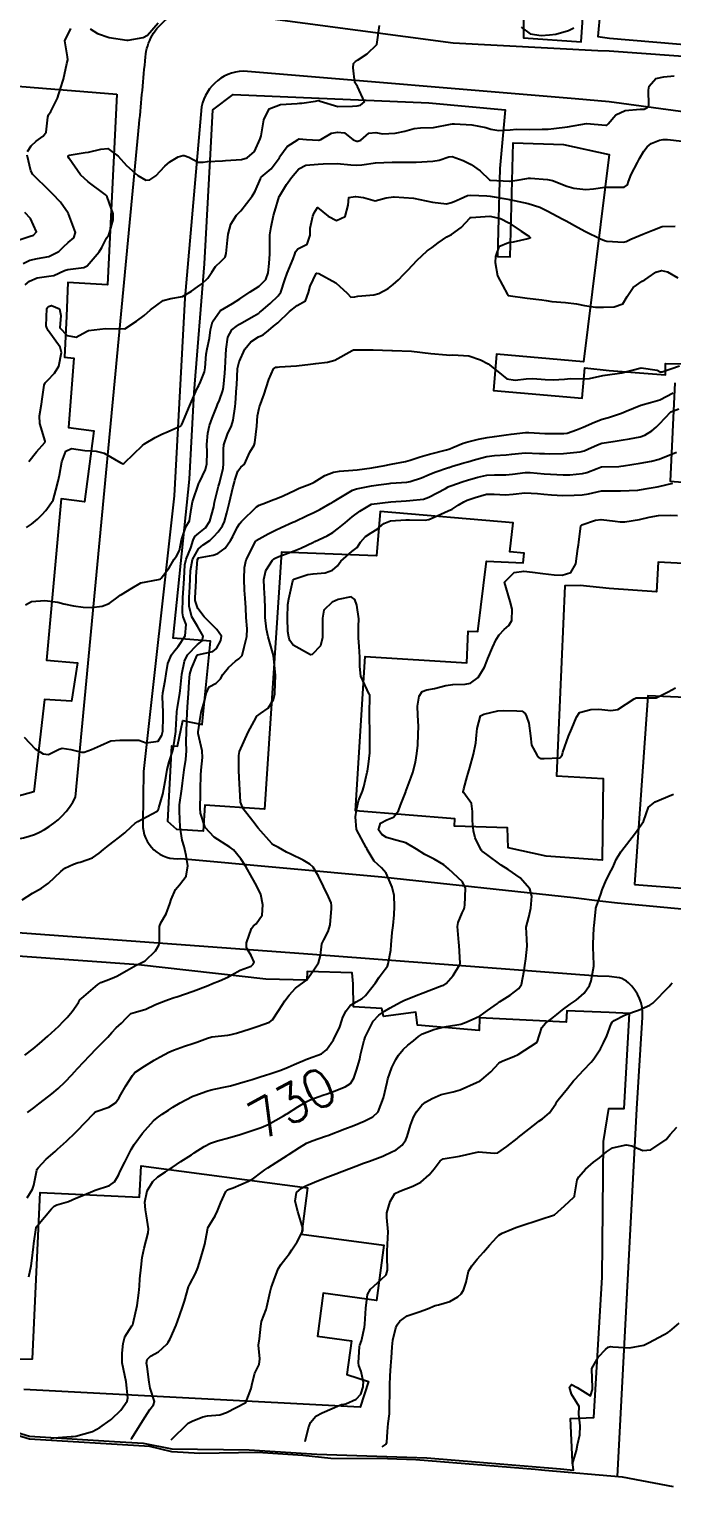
# Model space of a CAD drawing. Header units: metres. Extents: x 307586 to 320046, y 7427249 to 7434250.
# Drawn here: x 309484.3 to 309551.4, y 7432323.4 to 7432475.7 of the extents above; entities that cross this region are included whole.
import ezdxf
from ezdxf.enums import TextEntityAlignment as Align

# ---------------------------------------------------------------- set-up
doc = ezdxf.new("R2010")
doc.units = ezdxf.units.M
doc.header["$MEASUREMENT"] = 0
for name, color, linetype in [('Area', 45, 'Continuous'), ('Cotas', 45, 'Continuous'), ('Curvas de Nivel 1m', 11, 'Continuous'), ('Curvas de Nivel 5m', 15, 'Continuous'), ('Edificações', 30, 'Continuous'), ('Vias Primárias', 230, 'Continuous')]:
    doc.layers.add(name, color=color, linetype=linetype)
doc.styles.add('Style-STANDARD', font='STANDARD.shx')

msp = doc.modelspace()

# ---------------------------------------------------------------- linework, layer by layer
at = {"layer": 'Area'}
msp.add_polyline3d([(309551.61, 7432323.42, 735.65), (309546.29, 7432324.45, 735.35), (309538.16, 7432325.13, 736.63), (309537.14, 7432325.25, 734.87), (309524.69, 7432326.23, 736.73), (309521.73, 7432326.35, 736.81), (309515.82, 7432326.38, 735.52), (309512.87, 7432326.7, 736.73), (309508.18, 7432327, 736.53), (309502.13, 7432326.91, 739.84), (309499.18, 7432327.08, 739.81), (309496.88, 7432327.64, 739.94), (309484.32, 7432328.41, 733.7), (309477.9, 7432330.35, 728.81)], dxfattribs=at)
at = {"layer": 'Curvas de Nivel 1m', "flags": 128}
for points, elevation in [([(309490.65, 7432475.73), (309491.44, 7432475.24), (309492.64, 7432474.83), (309494.48, 7432474.55), (309494.63, 7432474.55), (309496.21, 7432474.82), (309496.64, 7432475.05), (309497.76, 7432476.36)], 719), ([(309484.11, 7432462.9), (309484.5, 7432463.5), (309485.03, 7432463.99), (309485.75, 7432464.51), (309486.08, 7432464.94), (309486.23, 7432466.5), (309486.3, 7432466.73), (309486.54, 7432467.1), (309487.24, 7432468.49), (309487.57, 7432469.48), (309487.87, 7432470.48), (309488.24, 7432472.11), (309488.34, 7432472.47), (309488.29, 7432472.79), (309488.01, 7432474.48), (309488.65, 7432475.76)], 719), ([(309484.26, 7432430.52), (309485.07, 7432431.55), (309485.94, 7432432.5), (309485.97, 7432432.66), (309485.4, 7432434.51), (309485.36, 7432435.31), (309485.56, 7432436.51), (309485.64, 7432437.04), (309485.85, 7432438.5), (309485.97, 7432438.73), (309486.2, 7432438.99), (309486.93, 7432439.77), (309487.4, 7432440.48), (309487.68, 7432441.92), (309487.51, 7432442.48), (309486.27, 7432444.22), (309486.13, 7432444.5), (309486.08, 7432444.69), (309486.14, 7432446.5), (309486.19, 7432446.61), (309486.3, 7432446.73), (309486.62, 7432446.81), (309487.47, 7432446.48), (309487.58, 7432445.78), (309487.48, 7432444.48), (309488.26, 7432443.69), (309489.2, 7432443.52), (309490.27, 7432444.11), (309490.5, 7432444.21), (309492.27, 7432444.42), (309494.27, 7432444.4), (309495.49, 7432445.18), (309496.29, 7432445.79), (309496.96, 7432446.37), (309498.3, 7432447.35), (309499.08, 7432447.56), (309500.31, 7432447.77), (309501.25, 7432448.32), (309501.86, 7432448.77), (309502.32, 7432449.09), (309502.95, 7432449.68), (309503.36, 7432450.29), (309503.74, 7432450.9), (309504.35, 7432451.47), (309504.76, 7432451.88), (309504.87, 7432452.27), (309505.01, 7432453.65), (309505.08, 7432454.27), (309505.36, 7432455.31), (309505.96, 7432456.26), (309506.19, 7432456.49), (309506.42, 7432456.72), (309507.6, 7432458.24), (309507.91, 7432458.77), (309508.46, 7432460.07), (309508.51, 7432460.19), (309508.54, 7432460.23), (309509.58, 7432461.11), (309510.4, 7432462.21), (309510.43, 7432462.26), (309510.49, 7432462.4), (309511.25, 7432463.45), (309512.4, 7432464.18), (309512.51, 7432464.22), (309513.26, 7432464.17), (309514.51, 7432464.09), (309514.57, 7432464.1), (309514.77, 7432464.16), (309515.86, 7432464.81), (309516.52, 7432464.94), (309517.24, 7432464.85), (309518.14, 7432464.12), (309518.51, 7432463.99), (309518.63, 7432463.99), (309518.94, 7432464.11), (309519.77, 7432464.84), (309520.52, 7432464.91), (309521.21, 7432464.77), (309522.52, 7432464.82), (309523.53, 7432465.04), (309524.53, 7432465.32), (309525.18, 7432465.38), (309526.53, 7432465.41), (309528.3, 7432465.76), (309528.53, 7432465.8), (309528.72, 7432465.8), (309530.53, 7432465.69), (309532, 7432465.42), (309532.53, 7432465.26), (309533.35, 7432465.1), (309534.53, 7432465.19), (309535.2, 7432465.24), (309536.53, 7432465.21), (309537.88, 7432465.23), (309538.53, 7432465.26), (309539.09, 7432465.31), (309540.53, 7432465.49), (309542.53, 7432465.82), (309544.53, 7432465.65), (309544.66, 7432465.67), (309544.8, 7432465.8), (309545.6, 7432466.73), (309546.55, 7432467.19), (309548.13, 7432467.34), (309548.55, 7432467.33), (309548.84, 7432467.46), (309549.03, 7432467.75), (309549.01, 7432469.31), (309549.07, 7432469.75), (309549.78, 7432470.55), (309550.59, 7432470.7), (309551.68, 7432470.8)], 721), ([(309484.02, 7432423.65), (309484.54, 7432424), (309485.16, 7432424.51), (309485.6, 7432424.95), (309486.04, 7432425.41), (309486.81, 7432426.49), (309487.09, 7432427.52), (309487.33, 7432428.48), (309487.47, 7432429.09), (309487.69, 7432430.48), (309488.11, 7432431.6), (309488.7, 7432431.89), (309490.12, 7432431.67), (309491.28, 7432431.6), (309492.11, 7432431.39), (309493.85, 7432430.4), (309494.1, 7432430.29), (309494.17, 7432430.33), (309494.25, 7432430.4), (309495.19, 7432431.31), (309496.12, 7432432.21), (309496.34, 7432432.38), (309497.45, 7432433.04), (309498.14, 7432433.39), (309498.81, 7432433.68), (309500.15, 7432434.25), (309500.18, 7432434.3), (309500.19, 7432434.33), (309500.23, 7432434.41), (309501.04, 7432436.32), (309501.71, 7432437.83), (309501.92, 7432438.3), (309502.02, 7432438.48), (309502.2, 7432438.85), (309502.6, 7432439.91), (309502.68, 7432440.3), (309502.78, 7432441.75), (309502.87, 7432442.29), (309503.13, 7432443.42), (309503.24, 7432444.29), (309503.46, 7432445.11), (309504.26, 7432446.28), (309504.27, 7432446.3), (309504.29, 7432446.31), (309505.53, 7432447.04), (309506.31, 7432447.51), (309507.39, 7432448.24), (309507.94, 7432448.61), (309508.32, 7432448.85), (309509.01, 7432449.54), (309509.26, 7432450.22), (309509.36, 7432451.21), (309509.43, 7432452.22), (309509.42, 7432453.18), (309509.44, 7432454.22), (309509.57, 7432455.05), (309509.82, 7432456.22), (309509.95, 7432456.69), (309510.41, 7432458.21), (309510.41, 7432458.23), (309510.43, 7432458.26), (309511.18, 7432459.47), (309511.68, 7432460.19), (309512.47, 7432461.1), (309513.18, 7432461.47), (309514.48, 7432461.58), (309515.02, 7432461.61), (309516.48, 7432461.65), (309517.88, 7432461.52), (309518.48, 7432461.48), (309519.05, 7432461.53), (309520.48, 7432461.74), (309522.23, 7432461.81), (309522.48, 7432461.81), (309522.73, 7432461.81), (309524.48, 7432461.78), (309524.73, 7432461.79), (309526.48, 7432461.89), (309527.12, 7432462.01), (309528.12, 7432462.36), (309528.49, 7432462.4), (309529.65, 7432461.98), (309530.48, 7432461.55), (309531.41, 7432460.89), (309532.39, 7432459.94), (309532.46, 7432459.91), (309532.5, 7432459.9), (309534.46, 7432459.82), (309534.56, 7432459.82), (309535.28, 7432459.91), (309536.28, 7432460.08), (309536.47, 7432460.11), (309536.68, 7432460.12), (309538.46, 7432460), (309538.95, 7432459.87), (309540.45, 7432459.29), (309541.21, 7432459.08), (309542.45, 7432458.94), (309543.25, 7432459.01), (309544.45, 7432459.19), (309545.06, 7432459.18), (309546.45, 7432459.2), (309546.79, 7432459.44), (309546.92, 7432459.77), (309547.2, 7432460.5), (309547.86, 7432461.76), (309548.07, 7432462.18), (309548.5, 7432462.94), (309548.86, 7432463.39), (309549.29, 7432463.74), (309550.15, 7432464.1), (309550.52, 7432464.16), (309550.97, 7432464.17), (309552.52, 7432464)], 722), ([(309483.67, 7432451.2), (309484.35, 7432451.57), (309485.15, 7432451.72), (309486.36, 7432451.94), (309487.4, 7432452.48), (309487.89, 7432452.96), (309488.38, 7432453.42), (309488.96, 7432453.89), (309489.13, 7432454.46), (309488.41, 7432456.4), (309488.39, 7432456.45), (309488.38, 7432456.47), (309487.56, 7432457.62), (309486.72, 7432458.5), (309486.44, 7432458.76), (309484.67, 7432460.52), (309484.47, 7432460.88), (309484.09, 7432462.52)], 719), ([(309483.92, 7432415.57), (309484.54, 7432415.9), (309485.93, 7432416.02), (309487.27, 7432415.83), (309487.92, 7432415.66), (309488.91, 7432415.47), (309489.92, 7432415.33), (309490.77, 7432415.29), (309491.92, 7432415.42), (309492.65, 7432415.69), (309493.6, 7432416.4), (309493.79, 7432416.55), (309493.94, 7432416.63), (309495.02, 7432417.31), (309495.95, 7432417.84), (309497.81, 7432418.21), (309497.95, 7432418.24), (309498.01, 7432418.29), (309498.07, 7432418.35), (309498.9, 7432419.41), (309499.45, 7432420.34), (309499.68, 7432420.64), (309499.99, 7432421.25), (309500.21, 7432422.33), (309500.65, 7432423.69), (309501.03, 7432424.32), (309501.23, 7432425.5), (309501.34, 7432426.31), (309502.02, 7432428.25), (309502.04, 7432428.3), (309502.05, 7432428.32), (309502.07, 7432428.36), (309502.7, 7432429.69), (309502.85, 7432430.29), (309502.89, 7432431.52), (309502.86, 7432432.29), (309502.94, 7432433.49), (309503.12, 7432434.29), (309503.4, 7432435.05), (309503.9, 7432436.28), (309503.98, 7432436.47), (309504.18, 7432436.94), (309504.52, 7432437.95), (309504.58, 7432438.28), (309504.73, 7432439.76), (309504.77, 7432440.27), (309504.83, 7432441.68), (309504.87, 7432442.27), (309505.04, 7432443.5), (309505.47, 7432444.27), (309505.91, 7432444.63), (309506.28, 7432444.86), (309507.79, 7432445.74), (309508.29, 7432446.04), (309508.4, 7432446.12), (309508.54, 7432446.23), (309509.47, 7432447.05), (309510.31, 7432447.84), (309510.57, 7432448.21), (309511.01, 7432449.52), (309511.24, 7432450.2), (309511.88, 7432451.71), (309512.04, 7432452.18), (309512.11, 7432452.44), (309512.37, 7432452.74), (309513.32, 7432453.23), (309513.65, 7432454.17), (309513.65, 7432454.91), (309513.94, 7432456.16), (309514.07, 7432456.51), (309514.42, 7432457.07), (309515.52, 7432456.15), (309516.41, 7432455.72), (309517.3, 7432456.13), (309517.62, 7432457.32), (309517.69, 7432458.12), (309518.35, 7432458.2), (309518.43, 7432458.2), (309519.22, 7432458.1), (309520.43, 7432457.76), (309521.59, 7432458.07), (309522.34, 7432458.16), (309522.43, 7432458.16), (309524.43, 7432458.04), (309526.43, 7432457.61), (309527.88, 7432457.45), (309528.43, 7432457.58), (309528.71, 7432457.7), (309529.32, 7432457.98), (309530.1, 7432458.31), (309530.44, 7432458.34), (309532.09, 7432458.29), (309532.44, 7432458.25), (309534.31, 7432457.92), (309534.43, 7432457.89), (309534.46, 7432457.89), (309536.43, 7432457.47), (309537.63, 7432457.08), (309538.42, 7432456.71), (309540.06, 7432455.85), (309540.41, 7432455.66), (309541.58, 7432455), (309542.4, 7432454.57), (309543.98, 7432453.8), (309544.39, 7432453.6), (309544.63, 7432453.55), (309546.39, 7432453.43), (309546.67, 7432453.5), (309547.16, 7432453.77), (309548.4, 7432454.27), (309549.44, 7432454.7), (309550.41, 7432455.08), (309551.8, 7432455.11)], 723), ([(309483.24, 7432453.67), (309484.39, 7432454.08), (309484.74, 7432454.17), (309485.04, 7432454.51), (309484.41, 7432455.9), (309483.85, 7432456.53)], 718), ([(309483.76, 7432401.74), (309484.91, 7432400.51), (309485.74, 7432400), (309486.31, 7432399.92), (309487.42, 7432400.47), (309487.74, 7432400.57), (309488.64, 7432400.46), (309489.74, 7432400.16), (309490.02, 7432400.17), (309490.81, 7432400.43), (309491.75, 7432400.85), (309492.82, 7432401.34), (309493.75, 7432401.43), (309494.73, 7432401.41), (309495.75, 7432401.43), (309496.52, 7432401.14), (309497.75, 7432401.31), (309498.16, 7432401.94), (309498.24, 7432402.35), (309498.29, 7432403.84), (309498.28, 7432404.35), (309498.21, 7432405.94), (309498.25, 7432406.35), (309498.51, 7432407.66), (309498.59, 7432408.34), (309498.76, 7432409.43), (309499.16, 7432410.34), (309499.46, 7432410.74), (309499.87, 7432411.2), (309500.6, 7432412.32), (309500.7, 7432413.52), (309500.39, 7432414.32), (309500.31, 7432414.71), (309500.35, 7432416.32), (309500.38, 7432416.77), (309500.47, 7432418.32), (309500.55, 7432419.75), (309500.68, 7432420.32), (309501.19, 7432421.5), (309501.44, 7432422.31), (309501.6, 7432422.71), (309502.01, 7432423.04), (309502.72, 7432423.6), (309503.17, 7432424.29), (309503.57, 7432425.81), (309503.66, 7432426.28), (309504.07, 7432427.95), (309504.16, 7432428.28), (309504.55, 7432429.83), (309504.6, 7432430.28), (309504.58, 7432431.81), (309504.63, 7432432.27), (309505.02, 7432433.39), (309505.42, 7432434.27), (309505.6, 7432434.83), (309505.8, 7432436.26), (309505.83, 7432436.61), (309505.95, 7432438.26), (309505.97, 7432438.49), (309506.07, 7432440.26), (309506.08, 7432440.4), (309506.23, 7432440.94), (309506.82, 7432442.25), (309507.45, 7432443.04), (309508.26, 7432443.55), (309508.73, 7432443.76), (309509.3, 7432444.22), (309509.83, 7432444.66), (309510.28, 7432445.02), (309511.48, 7432446.19), (309512.3, 7432446.84), (309513.15, 7432447.32), (309513.47, 7432448.17), (309513.63, 7432448.86), (309514.26, 7432450.16), (309514.31, 7432450.2), (309514.34, 7432450.2), (309514.54, 7432450.16), (309516.33, 7432449.19), (309517.51, 7432448.12), (309517.9, 7432447.7), (309518.31, 7432447.74), (309518.62, 7432447.8), (309520.31, 7432447.95), (309520.82, 7432448.08), (309521.78, 7432448.61), (309522.33, 7432449.02), (309522.87, 7432449.52), (309523.4, 7432450.05), (309523.86, 7432450.53), (309524.35, 7432451.05), (309524.84, 7432451.55), (309525.32, 7432452.03), (309525.87, 7432452.52), (309526.38, 7432452.89), (309527.03, 7432453.37), (309527.93, 7432454), (309528.4, 7432454.25), (309529.43, 7432454.96), (309530.35, 7432455.97), (309530.38, 7432456), (309530.41, 7432456.01), (309530.46, 7432456.02), (309532.42, 7432456.16), (309533.54, 7432455.93), (309534.41, 7432455.46), (309535.71, 7432454.6), (309536.4, 7432454.13), (309536.54, 7432454.04), (309536.66, 7432453.9), (309536.48, 7432453.81), (309536.39, 7432453.79), (309534.85, 7432453.45), (309534.38, 7432453.38), (309533.36, 7432452.95), (309533.01, 7432451.93), (309532.97, 7432451.32), (309533.23, 7432449.93), (309534.25, 7432447.98), (309534.29, 7432447.92), (309534.31, 7432447.9), (309534.35, 7432447.88), (309536.31, 7432447.59), (309537.85, 7432447.42), (309538.31, 7432447.36), (309538.91, 7432447.26), (309540.31, 7432447.13), (309541.47, 7432446.99), (309542.3, 7432446.83), (309543.47, 7432446.64), (309544.3, 7432446.66), (309545.41, 7432446.68), (309546.31, 7432447.01), (309546.78, 7432447.77), (309547.38, 7432448.71), (309548.34, 7432449.38), (309548.6, 7432449.49), (309548.95, 7432449.74), (309549.78, 7432450.3), (309550.35, 7432450.47), (309550.97, 7432450.34), (309552.07, 7432449.7)], 724), ([(309483.84, 7432368.52), (309484.7, 7432369.18), (309485.38, 7432369.74), (309486.23, 7432370.49), (309487.39, 7432371.56), (309487.84, 7432372.02), (309488.26, 7432372.46), (309488.78, 7432373.09), (309489.43, 7432374.01), (309489.59, 7432374.28), (309489.74, 7432374.45), (309491.45, 7432375.9), (309491.78, 7432376.09), (309492.62, 7432376.41), (309493.21, 7432376.65), (309493.46, 7432376.78), (309494.49, 7432377.36), (309495.48, 7432377.92), (309495.79, 7432378.06), (309496.42, 7432378.37), (309497.49, 7432379.43), (309497.83, 7432380.02), (309497.89, 7432380.35), (309497.91, 7432381.95), (309498.04, 7432382.34), (309498.6, 7432383.28), (309499, 7432384.34), (309499.13, 7432384.76), (309499.57, 7432385.82), (309499.99, 7432386.32), (309500.7, 7432387.2), (309500.86, 7432388.31), (309500.69, 7432389.39), (309500.48, 7432390.32), (309500.29, 7432390.98), (309500.05, 7432392.32), (309499.98, 7432394.02), (309499.98, 7432394.33), (309500.01, 7432394.66), (309500.25, 7432396.32), (309500.31, 7432396.93), (309500.47, 7432398.32), (309500.66, 7432399.39), (309500.72, 7432400.32), (309500.7, 7432401.26), (309500.72, 7432402.32), (309500.77, 7432403.32), (309500.81, 7432404.31), (309500.88, 7432405.39), (309500.95, 7432406.31), (309501.02, 7432407.51), (309501.09, 7432408.31), (309501.24, 7432408.91), (309501.84, 7432410.3), (309501.86, 7432410.32), (309503.47, 7432410.68), (309503.87, 7432411), (309504.33, 7432411.82), (309504.37, 7432412.28), (309503.89, 7432412.98), (309502.56, 7432414.29), (309501.92, 7432415.16), (309501.64, 7432416.02), (309501.63, 7432416.3), (309501.73, 7432418.08), (309501.74, 7432418.3), (309501.75, 7432418.51), (309501.87, 7432420.3), (309501.98, 7432420.48), (309503.51, 7432420.76), (309503.99, 7432420.92), (309504.78, 7432421.49), (309505.33, 7432422.27), (309505.57, 7432422.71), (309506.02, 7432423.65), (309506.25, 7432424.03), (309506.46, 7432424.25), (309508.05, 7432425.8), (309508.31, 7432425.97), (309508.98, 7432426.22), (309509.75, 7432426.52), (309510.06, 7432426.64), (309510.83, 7432426.96), (309512.07, 7432427.55), (309512.5, 7432427.74), (309513.62, 7432428.16), (309513.94, 7432428.29), (309514.08, 7432428.37), (309515.19, 7432429.05), (309516.09, 7432429.4), (309516.71, 7432429.52), (309518.1, 7432429.61), (309518.55, 7432429.65), (309520.1, 7432429.88), (309520.28, 7432429.91), (309521.27, 7432430.07), (309522.1, 7432430.25), (309523.61, 7432430.54), (309524.11, 7432430.66), (309525.14, 7432431), (309526.12, 7432431.28), (309527.89, 7432431.76), (309528.12, 7432431.83), (309528.24, 7432431.87), (309528.55, 7432431.99), (309529.65, 7432432.45), (309530.13, 7432432.58), (309531.23, 7432432.86), (309532.14, 7432433.04), (309532.92, 7432433.15), (309534.14, 7432433.32), (309534.66, 7432433.4), (309536.15, 7432433.56), (309536.48, 7432433.57), (309538.15, 7432433.47), (309538.56, 7432433.46), (309540.15, 7432433.45), (309540.49, 7432433.5), (309541.49, 7432433.83), (309542.16, 7432434.1), (309543.34, 7432434.63), (309544.16, 7432434.95), (309544.82, 7432435.14), (309546.17, 7432435.57), (309546.67, 7432435.77), (309548.18, 7432436.4), (309549.22, 7432436.7), (309550.19, 7432436.98), (309551.59, 7432437.71)], 726), ([(309484.13, 7432362.51), (309484.77, 7432363.02), (309485.3, 7432363.43), (309485.9, 7432363.9), (309486.67, 7432364.48), (309487.32, 7432365.03), (309488.04, 7432365.74), (309488.73, 7432366.46), (309489.02, 7432366.77), (309489.34, 7432367.11), (309489.99, 7432367.81), (309490.58, 7432368.43), (309491.37, 7432369.24), (309491.96, 7432369.83), (309492.49, 7432370.41), (309492.91, 7432370.88), (309493.39, 7432371.38), (309493.92, 7432371.87), (309494.42, 7432372.39), (309494.92, 7432372.88), (309495.41, 7432373.01), (309496.46, 7432373.32), (309497.42, 7432373.78), (309497.82, 7432373.95), (309498.85, 7432374.34), (309499.43, 7432374.53), (309499.73, 7432374.62), (309501.44, 7432375.19), (309502.98, 7432375.81), (309503.45, 7432376), (309504.19, 7432376.27), (309505.05, 7432376.67), (309505.46, 7432376.92), (309506.34, 7432377.38), (309507.48, 7432377.83), (309507.7, 7432378.01), (309507.78, 7432378.23), (309507.49, 7432378.94), (309506.98, 7432379.72), (309507, 7432380.24), (309507.52, 7432381.76), (309507.72, 7432382.03), (309508.02, 7432382.23), (309508.62, 7432383.13), (309508.7, 7432384.22), (309508.49, 7432385.3), (309508.03, 7432386.23), (309507.59, 7432387.05), (309506.93, 7432388.24), (309506.39, 7432389.03), (309505.62, 7432389.97), (309505.27, 7432390.26), (309503.63, 7432391.3), (309502.66, 7432392.29), (309502.18, 7432393.78), (309502.14, 7432394.3), (309502.18, 7432395.8), (309502.2, 7432396.29), (309502.22, 7432397.78), (309502.25, 7432398.29), (309502.41, 7432399.61), (309502.38, 7432400.29), (309501.96, 7432402.1), (309501.94, 7432402.3), (309502.18, 7432403.91), (309502.27, 7432404.3), (309502.6, 7432405.49), (309502.77, 7432406.29), (309503.11, 7432406.99), (309503.82, 7432407.36), (309504.27, 7432407.84), (309504.52, 7432408.27), (309505.11, 7432409), (309505.85, 7432409.67), (309506.21, 7432409.9), (309506.54, 7432410.25), (309506.76, 7432411.13), (309507.03, 7432412.24), (309507.08, 7432413.06), (309506.96, 7432414.24), (309506.91, 7432415.24), (309506.86, 7432416.25), (309506.79, 7432417.1), (309506.76, 7432418.25), (309506.77, 7432419.45), (309506.96, 7432420.25), (309507.94, 7432422.17), (309507.97, 7432422.23), (309507.99, 7432422.25), (309508, 7432422.26), (309509.25, 7432422.98), (309510.02, 7432423.37), (309510.6, 7432423.63), (309511.83, 7432424.18), (309512.03, 7432424.27), (309513.33, 7432424.88), (309514.04, 7432425.21), (309514.67, 7432425.53), (309515.73, 7432426.14), (309515.94, 7432426.26), (309516.05, 7432426.33), (309516.52, 7432426.59), (309518.07, 7432427.52), (309518.49, 7432427.69), (309520.07, 7432427.98), (309520.77, 7432428.08), (309521.89, 7432428.24), (309522.08, 7432428.26), (309523.75, 7432428.38), (309524.08, 7432428.43), (309525.29, 7432428.82), (309526.09, 7432429.17), (309526.69, 7432429.42), (309528.1, 7432429.89), (309528.18, 7432429.92), (309528.4, 7432429.99), (309529.7, 7432430.38), (309530.11, 7432430.51), (309530.91, 7432430.75), (309532.11, 7432431.05), (309532.91, 7432431.14), (309534.12, 7432431.23), (309534.72, 7432431.31), (309536.12, 7432431.43), (309537.62, 7432431.38), (309538.12, 7432431.35), (309538.66, 7432431.32), (309540.12, 7432431.35), (309541.84, 7432431.55), (309542.12, 7432431.6), (309542.29, 7432431.65), (309542.65, 7432431.81), (309543.66, 7432432.28), (309544.13, 7432432.43), (309545.31, 7432432.62), (309546.14, 7432432.75), (309547, 7432432.91), (309548.14, 7432433.11), (309548.62, 7432433.27), (309549.35, 7432433.74), (309549.79, 7432434.1), (309550.16, 7432434.48), (309551.33, 7432435.71), (309552.18, 7432436.03)], 727), ([(309484.07, 7432353.62), (309484.63, 7432354.51), (309484.77, 7432354.93), (309485.08, 7432356.5), (309485.12, 7432356.6), (309485.22, 7432356.75), (309486.06, 7432357.66), (309487, 7432358.47), (309487.24, 7432358.68), (309488.18, 7432359.53), (309489.13, 7432360.45), (309489.2, 7432360.52), (309489.26, 7432360.58), (309491.04, 7432362.42), (309491.16, 7432362.55), (309491.29, 7432362.64), (309492.61, 7432363.09), (309493.3, 7432363.55), (309493.66, 7432364.04), (309493.86, 7432364.39), (309494.4, 7432365.31), (309495.08, 7432366.38), (309495.18, 7432366.53), (309495.34, 7432366.7), (309496.33, 7432367.38), (309497.36, 7432367.99), (309497.59, 7432368.12), (309497.98, 7432368.34), (309498.88, 7432368.83), (309499.37, 7432369.04), (309500.5, 7432369.44), (309501.38, 7432369.75), (309501.79, 7432369.89), (309502.92, 7432370.28), (309503.26, 7432370.4), (309503.38, 7432370.43), (309505.04, 7432370.61), (309505.39, 7432370.66), (309505.95, 7432370.81), (309507.39, 7432371.26), (309508.12, 7432371.5), (309509.4, 7432371.97), (309509.71, 7432372.21), (309510.39, 7432373.22), (309510.99, 7432374.19), (309511.44, 7432374.79), (309512.12, 7432375.5), (309513.03, 7432376.16), (309513.26, 7432376.35), (309513.46, 7432376.63), (309514.1, 7432377.53), (309514.52, 7432378.15), (309514.72, 7432378.92), (309514.88, 7432380.15), (309515.07, 7432380.58), (309515.52, 7432381.42), (309515.73, 7432382.14), (309515.87, 7432383.82), (309515.88, 7432384.14), (309515.84, 7432384.42), (309515.56, 7432385.04), (309515.04, 7432386.15), (309514.52, 7432387.22), (309513.96, 7432388.16), (309513.61, 7432388.47), (309512.9, 7432388.87), (309511.62, 7432389.51), (309511.16, 7432389.72), (309510.33, 7432390.2), (309509.86, 7432390.44), (309509.63, 7432390.61), (309508.21, 7432392.22), (309507.65, 7432392.96), (309506.63, 7432394.25), (309506.36, 7432394.93), (309506.29, 7432396.25), (309506.27, 7432396.82), (309506.21, 7432398.25), (309506.18, 7432399.81), (309506.28, 7432400.25), (309506.73, 7432401.23), (309507.17, 7432402.24), (309507.37, 7432402.64), (309507.78, 7432403.4), (309508.08, 7432403.93), (309508.45, 7432404.22), (309509.25, 7432404.76), (309509.81, 7432405.66), (309509.95, 7432406.21), (309509.97, 7432406.37), (309510.02, 7432408.21), (309509.86, 7432409.9), (309509.82, 7432410.21), (309509.8, 7432410.27), (309509.26, 7432412.22), (309509.09, 7432413.02), (309508.95, 7432414.22), (309508.93, 7432415.22), (309508.92, 7432416.22), (309508.84, 7432417.33), (309508.81, 7432418.22), (309509.03, 7432419.16), (309509.71, 7432420.21), (309509.85, 7432420.35), (309509.99, 7432420.43), (309510.37, 7432420.59), (309511.99, 7432421.2), (309512.68, 7432421.49), (309514, 7432422.1), (309514.04, 7432422.12), (309514.13, 7432422.16), (309515.41, 7432422.75), (309516.02, 7432423.1), (309516.61, 7432423.55), (309517.3, 7432424.12), (309518.04, 7432424.74), (309518.82, 7432425.33), (309520.05, 7432426.09), (309522.06, 7432426.32), (309523.69, 7432426.41), (309524.06, 7432426.44), (309525.48, 7432426.61), (309526.06, 7432426.8), (309527.79, 7432427.71), (309528.07, 7432427.87), (309528.15, 7432427.91), (309528.36, 7432427.99), (309529.63, 7432428.43), (309530.08, 7432428.57), (309531.15, 7432428.89), (309532.09, 7432429.09), (309532.9, 7432429.12), (309534.09, 7432429.13), (309534.79, 7432429.21), (309536.1, 7432429.37), (309536.62, 7432429.37), (309538.09, 7432429.24), (309538.77, 7432429.19), (309540.09, 7432429.14), (309540.78, 7432429.15), (309542.09, 7432429.26), (309542.54, 7432429.37), (309543.65, 7432429.8), (309543.97, 7432429.94), (309544.1, 7432429.97), (309545.88, 7432430.01), (309546.11, 7432430.03), (309546.4, 7432430.07), (309548.11, 7432430.35), (309549.3, 7432430.55), (309550.11, 7432430.78), (309551.93, 7432431.51)], 728), ([(309484.24, 7432345.35), (309484.5, 7432346.51), (309484.58, 7432347.03), (309484.73, 7432348.5), (309484.77, 7432348.86), (309485.01, 7432350.5), (309485.06, 7432350.59), (309485.15, 7432350.71), (309486.62, 7432352.48), (309486.9, 7432352.74), (309487.17, 7432352.89), (309488.41, 7432353.22), (309489.18, 7432353.57), (309489.79, 7432353.83), (309491.19, 7432354.42), (309492.69, 7432354.91), (309493.2, 7432355.3), (309493.61, 7432355.99), (309493.8, 7432356.39), (309494.27, 7432357.35), (309494.8, 7432358.38), (309494.96, 7432358.67), (309495.25, 7432359.18), (309496.12, 7432360.37), (309497.28, 7432361.66), (309497.65, 7432361.98), (309498.19, 7432362.34), (309498.85, 7432362.78), (309499.29, 7432363.08), (309500.07, 7432363.55), (309501.31, 7432364.19), (309501.39, 7432364.22), (309501.6, 7432364.3), (309502.84, 7432364.77), (309503.32, 7432364.91), (309504.45, 7432365.14), (309505.32, 7432365.32), (309506.85, 7432365.75), (309507.33, 7432365.91), (309507.57, 7432365.99), (309508.33, 7432366.22), (309509.09, 7432366.45), (309509.34, 7432366.53), (309510.58, 7432366.95), (309511.35, 7432367.26), (309511.98, 7432367.55), (309513.36, 7432368.12), (309513.39, 7432368.13), (309513.48, 7432368.16), (309514.84, 7432368.67), (309515.37, 7432369.08), (309516.07, 7432370.13), (309516.73, 7432371.46), (309516.95, 7432372.12), (309517.05, 7432372.47), (309517.42, 7432373.16), (309517.84, 7432373.69), (309518.44, 7432374.1), (309519.08, 7432374.45), (309519.44, 7432374.76), (309520.48, 7432376.07), (309520.86, 7432376.67), (309521.47, 7432377.51), (309521.71, 7432377.82), (309521.81, 7432378.06), (309522.06, 7432379.5), (309522.12, 7432380.05), (309522.23, 7432381.34), (309522.32, 7432382.05), (309522.43, 7432383.16), (309522.46, 7432384.05), (309522.41, 7432385.21), (309522.22, 7432386.05), (309521.59, 7432387.53), (309521.09, 7432388.07), (309520.32, 7432388.79), (309519.62, 7432390), (309519.58, 7432390.09), (309519.51, 7432390.2), (309518.49, 7432392.1), (309518.37, 7432393.4), (309518.48, 7432394.1), (309518.7, 7432395.08), (309519.11, 7432396.1), (309519.26, 7432396.53), (309519.62, 7432398.09), (309519.64, 7432398.18), (309519.73, 7432398.9), (309519.88, 7432400.09), (309519.89, 7432400.24), (309519.89, 7432402.09), (309519.84, 7432404.04), (309519.84, 7432404.09), (309519.84, 7432404.14), (309519.89, 7432406.09), (309519.87, 7432406.15), (309519.81, 7432406.24), (309518.95, 7432408.1), (309518.83, 7432409.12), (309518.84, 7432410.1), (309518.76, 7432411.21), (309518.71, 7432412.1), (309518.71, 7432413.29), (309518.73, 7432414.1), (309518.52, 7432415.52), (309518.31, 7432416.11), (309517.94, 7432416.41), (309516.57, 7432416.13), (309515.93, 7432415.84), (309515.08, 7432414.99), (309514.95, 7432414.15), (309514.95, 7432413.1), (309514.94, 7432412.15), (309514.74, 7432411.29), (309513.86, 7432410.36), (309513.69, 7432410.33), (309511.87, 7432411.34), (309511.53, 7432411.84), (309511.41, 7432412.19), (309511.3, 7432412.78), (309511.27, 7432414.19), (309511.32, 7432415.59), (309511.41, 7432416.19), (309511.85, 7432418.08), (309511.88, 7432418.18), (309511.91, 7432418.22), (309511.95, 7432418.23), (309513.42, 7432418.71), (309513.96, 7432418.8), (309515.21, 7432418.9), (309515.97, 7432419.17), (309516.49, 7432419.62), (309516.84, 7432420.13), (309517.99, 7432421.12), (309518.55, 7432421.55), (309518.92, 7432422.1), (309519.43, 7432422.68), (309520.02, 7432423.07), (309520.65, 7432423.46), (309521.36, 7432424.07), (309522.04, 7432424.34), (309523.63, 7432424.45), (309524.04, 7432424.44), (309525.65, 7432424.41), (309526.04, 7432424.48), (309526.9, 7432424.87), (309528.05, 7432425.37), (309528.47, 7432425.56), (309529.11, 7432425.98), (309529.7, 7432426.33), (309530.06, 7432426.48), (309530.89, 7432426.78), (309532.06, 7432427.1), (309532.88, 7432427.11), (309534.06, 7432427.04), (309534.86, 7432427.12), (309536.07, 7432427.25), (309537.39, 7432427.2), (309538.07, 7432427.13), (309538.87, 7432427.05), (309540.06, 7432426.99), (309541.23, 7432427), (309542.07, 7432427.05), (309542.73, 7432427.15), (309544.07, 7432427.46), (309544.38, 7432427.48), (309546.07, 7432427.47), (309547.87, 7432427.55), (309548.07, 7432427.57), (309549.07, 7432427.74), (309549.91, 7432427.89), (309550.08, 7432427.93), (309551.54, 7432428.25)], 729), ([(309494.93, 7432328.38), (309495.02, 7432328.51), (309496.15, 7432330.36), (309496.91, 7432331.52), (309497.28, 7432331.99), (309497.38, 7432332.35), (309496.94, 7432333.74), (309496.81, 7432334.35), (309496.6, 7432335.98), (309496.53, 7432336.36), (309496.63, 7432336.71), (309496.98, 7432337.07), (309497.79, 7432337.54), (309498.67, 7432338.33), (309498.81, 7432338.52), (309499.01, 7432338.87), (309499.66, 7432340.32), (309500.01, 7432341.3), (309500.36, 7432342.31), (309500.53, 7432342.83), (309500.95, 7432344.3), (309501.08, 7432344.6), (309501.68, 7432345.7), (309501.9, 7432346.29), (309502.19, 7432347.21), (309502.5, 7432348.29), (309502.64, 7432348.78), (309502.92, 7432350.28), (309502.95, 7432350.48), (309503.15, 7432350.84), (309503.71, 7432351.72), (309503.97, 7432352.27), (309504.33, 7432353.11), (309504.83, 7432354.26), (309505.02, 7432354.44), (309505.2, 7432354.52), (309505.61, 7432354.67), (309507.2, 7432355.35), (309507.76, 7432355.67), (309508.49, 7432356.22), (309508.9, 7432356.54), (309509.22, 7432356.75), (309510.11, 7432357.31), (309511.24, 7432358.05), (309511.32, 7432358.1), (309511.44, 7432358.18), (309512.53, 7432358.88), (309513.25, 7432359.31), (309513.84, 7432359.57), (309515.26, 7432360.06), (309515.49, 7432360.14), (309517.27, 7432360.81), (309518.21, 7432361.17), (309519.28, 7432361.63), (309520.2, 7432362.08), (309520.75, 7432362.6), (309521.31, 7432364.06), (309521.68, 7432365.7), (309521.77, 7432366.06), (309522.18, 7432367.22), (309522.59, 7432368.05), (309522.88, 7432368.53), (309523.37, 7432369.11), (309523.86, 7432369.55), (309524.43, 7432370.03), (309524.95, 7432370.46), (309525.39, 7432370.74), (309526.57, 7432371.18), (309527.4, 7432371.41), (309527.88, 7432371.5), (309529.4, 7432371.77), (309529.96, 7432371.96), (309530.96, 7432372.4), (309531.41, 7432372.64), (309532.19, 7432373.17), (309533.21, 7432373.92), (309533.34, 7432374.02), (309533.43, 7432374.08), (309534.56, 7432374.79), (309535.45, 7432375.49), (309535.73, 7432375.9), (309536.01, 7432377.36), (309536.08, 7432377.89), (309536.18, 7432378.58), (309536.31, 7432379.89), (309536.27, 7432380.65), (309536.23, 7432381.89), (309536.49, 7432382.93), (309536.7, 7432383.88), (309536.81, 7432385.12), (309536.6, 7432385.88), (309535.59, 7432387.03), (309534.33, 7432387.91), (309533.61, 7432388.36), (309532.09, 7432389.47), (309531.62, 7432389.84), (309531.57, 7432389.89), (309531.52, 7432389.94), (309530.9, 7432391.22), (309530.73, 7432391.95), (309530.62, 7432392.99), (309530.61, 7432393.96), (309530.51, 7432394.79), (309529.69, 7432395.91), (309529.65, 7432395.97), (309529.65, 7432396.02), (309529.7, 7432396.32), (309530.06, 7432397.62), (309530.15, 7432397.96), (309530.32, 7432398.55), (309530.72, 7432399.96), (309530.96, 7432401.15), (309531.04, 7432401.95), (309531.09, 7432402.63), (309531.46, 7432403.95), (309531.79, 7432404.13), (309533.25, 7432404.48), (309533.8, 7432404.53), (309535.23, 7432404.47), (309535.8, 7432404.46), (309536.1, 7432404.2), (309536.24, 7432403.89), (309536.5, 7432403.18), (309536.67, 7432401.89), (309536.76, 7432400.9), (309537.33, 7432399.88), (309537.52, 7432399.65), (309537.74, 7432399.51), (309538.09, 7432399.52), (309539.74, 7432399.59), (309539.96, 7432399.85), (309540.06, 7432400.16), (309540.64, 7432401.84), (309540.97, 7432402.64), (309541.47, 7432403.82), (309541.8, 7432404.3), (309542.97, 7432404.64), (309543.8, 7432404.65), (309545.07, 7432404.52), (309545.8, 7432404.64), (309547.51, 7432405.75), (309547.72, 7432405.84), (309547.81, 7432405.85), (309549.71, 7432405.84), (309549.81, 7432405.84), (309551.06, 7432406.47), (309551.83, 7432406.88)], 731), ([(309499.11, 7432328.33), (309500.9, 7432330.06), (309501.04, 7432330.16), (309501.31, 7432330.3), (309502.45, 7432330.74), (309502.91, 7432330.83), (309504.22, 7432330.95), (309504.91, 7432331.18), (309506.92, 7432332.23), (309507.47, 7432333.7), (309507.59, 7432334.22), (309507.88, 7432335.3), (309508.31, 7432336.22), (309508.39, 7432336.81), (309508.26, 7432338.22), (309508.35, 7432338.88), (309508.5, 7432340.22), (309508.56, 7432340.68), (309509.04, 7432341.96), (309509.12, 7432342.21), (309509.47, 7432343.81), (309509.57, 7432344.2), (309509.85, 7432344.97), (309510.32, 7432346.19), (309510.6, 7432346.69), (309511.11, 7432347.32), (309511.48, 7432347.81), (309511.73, 7432348.17), (309512.28, 7432349.02), (309512.87, 7432350.16), (309512.87, 7432350.44), (309512.36, 7432352.17), (309512.07, 7432353.28), (309512.22, 7432354.17), (309512.74, 7432354.62), (309513.2, 7432354.86), (309514.1, 7432355.25), (309515.21, 7432355.69), (309516.33, 7432356.12), (309516.97, 7432356.36), (309517.22, 7432356.46), (309518.41, 7432356.91), (309519.23, 7432357.22), (309519.86, 7432357.45), (309521.24, 7432357.98), (309521.3, 7432358), (309521.45, 7432358.06), (309522.65, 7432358.64), (309523.25, 7432359.13), (309523.64, 7432359.66), (309523.78, 7432360.03), (309524.12, 7432361.19), (309524.46, 7432362.03), (309524.74, 7432362.58), (309525.3, 7432363.29), (309525.71, 7432363.61), (309526.38, 7432364), (309527.32, 7432364.42), (309528.59, 7432364.7), (309529.32, 7432364.89), (309531.04, 7432365.66), (309531.33, 7432365.8), (309531.42, 7432365.85), (309531.54, 7432365.94), (309532.51, 7432366.77), (309533.36, 7432367.69), (309533.49, 7432367.79), (309533.79, 7432367.92), (309534.91, 7432368.36), (309535.37, 7432368.6), (309537.38, 7432369.87), (309537.86, 7432371.4), (309538.22, 7432371.86), (309538.91, 7432372.36), (309539.42, 7432372.76), (309540.01, 7432373.26), (309540.82, 7432373.83), (309541.44, 7432374.25), (309542.26, 7432375), (309542.82, 7432375.81), (309542.99, 7432376.27), (309543.28, 7432377.8), (309543.3, 7432377.99), (309543.2, 7432379.8), (309543.21, 7432380.1), (309543.3, 7432381.8), (309543.32, 7432382.01), (309543.49, 7432383.8), (309543.5, 7432383.86), (309543.56, 7432384.07), (309544.02, 7432385.34), (309544.16, 7432385.79), (309544.58, 7432386.8), (309545.1, 7432387.79), (309545.26, 7432388.13), (309545.61, 7432388.95), (309546.11, 7432389.77), (309547.64, 7432391.75), (309548.47, 7432392.93), (309548.75, 7432393.74), (309549, 7432394.42), (309549.69, 7432394.99), (309551.43, 7432395.7), (309551.62, 7432395.78)], 732), ([(309513.14, 7432328.16), (309513.46, 7432329.59), (309513.67, 7432330.15), (309514.25, 7432330.81), (309514.91, 7432331.15), (309516.74, 7432331.94), (309516.92, 7432332.01), (309517, 7432332.03), (309517.37, 7432332.11), (309518.45, 7432332.57), (309518.94, 7432333.11), (309519.17, 7432333.87), (309519.2, 7432334.09), (309519.21, 7432334.34), (309518.97, 7432335.46), (309518.74, 7432336.09), (309518.7, 7432336.37), (309518.8, 7432338.09), (309518.85, 7432338.24), (309519.01, 7432338.69), (309519.32, 7432340.09), (309519.36, 7432340.42), (309519.47, 7432342.08), (309519.65, 7432343.5), (309519.96, 7432344.08), (309521.08, 7432345.07), (309521.58, 7432345.57), (309521.71, 7432346.05), (309521.7, 7432347.47), (309521.7, 7432348.05), (309521.77, 7432349.42), (309521.8, 7432350.05), (309521.66, 7432351.56), (309521.66, 7432352.06), (309521.99, 7432353.24), (309522.51, 7432354.05), (309522.94, 7432354.29), (309523.2, 7432354.39), (309524.39, 7432354.84), (309525.21, 7432355.26), (309526.09, 7432356.01), (309526.59, 7432356.64), (309527.24, 7432357.49), (309527.54, 7432357.68), (309529.24, 7432357.97), (309531.25, 7432358.42), (309532.9, 7432358.27), (309533.25, 7432358.31), (309534.18, 7432358.99), (309535.26, 7432359.82), (309535.37, 7432359.9), (309537.28, 7432361.43), (309537.53, 7432361.62), (309537.93, 7432361.86), (309538.67, 7432362.48), (309539.31, 7432363.42), (309539.46, 7432363.7), (309539.56, 7432363.85), (309540.52, 7432365.03), (309541.17, 7432365.82), (309541.24, 7432365.91), (309541.34, 7432366.02), (309542.21, 7432366.95), (309543, 7432367.8), (309543.17, 7432367.99), (309543.37, 7432368.24), (309543.98, 7432369.19), (309544.3, 7432369.79), (309544.63, 7432370.55), (309545.08, 7432371.78), (309545.21, 7432371.98), (309545.41, 7432372.13), (309546.5, 7432372.68), (309547.42, 7432373.05), (309547.96, 7432373.21), (309549.13, 7432373.73), (309549.44, 7432373.96), (309551.16, 7432375.7), (309551.29, 7432375.87), (309551.46, 7432376.06)], 733), ([(309521.17, 7432327.6), (309521.6, 7432327.87), (309521.66, 7432328.05), (309521.72, 7432329.22), (309521.81, 7432330.05), (309521.92, 7432331.05), (309521.95, 7432332.05), (309521.96, 7432333.03), (309521.96, 7432334.05), (309522, 7432335.02), (309522.08, 7432336.05), (309522.13, 7432336.9), (309522.2, 7432338.05), (309522.3, 7432338.76), (309522.61, 7432340.04), (309522.73, 7432340.34), (309523.03, 7432340.74), (309523.79, 7432341.28), (309525.04, 7432341.72), (309525.92, 7432342.01), (309526.7, 7432342.35), (309527.05, 7432342.45), (309528.23, 7432342.8), (309529.06, 7432343.27), (309529.43, 7432343.6), (309529.66, 7432343.96), (309529.95, 7432344.82), (309530.2, 7432345.95), (309530.53, 7432346.52), (309531.11, 7432347.19), (309531.46, 7432347.59), (309531.76, 7432347.93), (309532.4, 7432348.66), (309533.14, 7432349.52), (309533.35, 7432349.71), (309533.71, 7432349.91), (309534.71, 7432350.34), (309535.15, 7432350.5), (309536.09, 7432350.83), (309537.16, 7432351.19), (309537.67, 7432351.35), (309539.16, 7432351.85), (309540.22, 7432352.79), (309541.19, 7432353.68), (309541.25, 7432353.76), (309541.27, 7432353.82), (309541.55, 7432355.48), (309541.71, 7432355.82), (309542.42, 7432356.61), (309543.24, 7432357.33), (309543.51, 7432357.52), (309543.89, 7432357.79), (309544.62, 7432358.41), (309545.25, 7432358.84), (309546.65, 7432359.15), (309547.26, 7432359.04), (309548.42, 7432358.57), (309549.25, 7432358.62), (309550.83, 7432359.71), (309551.27, 7432360.22), (309551.97, 7432361)], 734)]:
    msp.add_lwpolyline(points, dxfattribs=dict(at, elevation=elevation))
at = {"layer": 'Curvas de Nivel 5m', "flags": 128}
for points, elevation in [([(309483.86, 7432448.99), (309484.33, 7432449.35), (309485.13, 7432449.71), (309486.33, 7432449.88), (309486.86, 7432449.97), (309487.99, 7432450.48), (309488.34, 7432450.6), (309490, 7432450.8), (309490.35, 7432450.98), (309491.61, 7432452.43), (309491.89, 7432452.9), (309492.38, 7432453.85), (309492.6, 7432454.21), (309492.68, 7432454.42), (309493.06, 7432455.76), (309493.06, 7432456.41), (309492.43, 7432458.17), (309492.33, 7432458.32), (309492.22, 7432458.42), (309490.45, 7432459.76), (309489.66, 7432460.46), (309488.48, 7432462.18), (309488.38, 7432462.37), (309488.37, 7432462.47), (309488.44, 7432462.51), (309488.48, 7432462.52), (309490.15, 7432462.79), (309490.49, 7432462.85), (309491.76, 7432463.16), (309492.5, 7432463.24), (309493.6, 7432462.41), (309494.47, 7432461.44), (309495.64, 7432460.39), (309496.46, 7432459.93), (309496.89, 7432459.94), (309497.51, 7432460.36), (309498.47, 7432461.38), (309498.98, 7432461.84), (309499.84, 7432462.34), (309500.33, 7432462.49), (309500.49, 7432462.49), (309500.98, 7432462.32), (309501.96, 7432461.79), (309502.48, 7432461.78), (309502.92, 7432461.86), (309504.48, 7432461.95), (309504.79, 7432461.97), (309506.48, 7432462.09), (309507.08, 7432462.25), (309507.82, 7432462.91), (309508.44, 7432464.23), (309508.52, 7432464.54), (309508.76, 7432466), (309508.79, 7432466.23), (309509.38, 7432467.38), (309510.55, 7432467.82), (309512.3, 7432467.94), (309512.55, 7432467.95), (309512.77, 7432467.96), (309514.2, 7432468.16), (309514.48, 7432468.23), (309514.55, 7432468.23), (309514.7, 7432468.16), (309516.55, 7432467.62), (309518.07, 7432467.64), (309518.55, 7432467.69), (309518.91, 7432467.75), (309519.31, 7432468.1), (309518.58, 7432469.7), (309518.31, 7432470.11), (309518.14, 7432471.66), (309518.18, 7432472.12), (309518.4, 7432472.32), (309518.61, 7432472.44), (309519.6, 7432473.12), (309520.63, 7432474.09), (309520.89, 7432476.09)], 720), ([(309535.68, 7432475.91), (309536.65, 7432475.2), (309537.79, 7432475.03), (309538.65, 7432475.1), (309539.33, 7432475.18), (309540.65, 7432475.55), (309541.2, 7432475.84)], 720), ([(309483.56, 7432384.74), (309484.62, 7432385.45), (309485.57, 7432385.96), (309486.31, 7432386.49), (309487.59, 7432387.71), (309488.01, 7432388.04), (309488.92, 7432388.46), (309489.42, 7432388.63), (309489.6, 7432388.68), (309490.9, 7432389.14), (309491.61, 7432389.61), (309492.05, 7432389.99), (309492.56, 7432390.41), (309493.16, 7432390.87), (309493.63, 7432391.22), (309494.28, 7432391.75), (309494.97, 7432392.39), (309495.33, 7432392.7), (309495.65, 7432392.91), (309496.6, 7432393.43), (309497.67, 7432394), (309497.79, 7432394.23), (309497.83, 7432394.35), (309498.24, 7432395.79), (309498.37, 7432396.34), (309498.57, 7432397.47), (309498.72, 7432398.34), (309498.92, 7432399.15), (309499.29, 7432400.33), (309499.38, 7432400.7), (309499.61, 7432402.33), (309499.62, 7432402.48), (309499.7, 7432404.33), (309499.71, 7432404.41), (309499.8, 7432404.85), (309500.03, 7432406.33), (309500.05, 7432406.56), (309500.23, 7432408.32), (309500.51, 7432409.66), (309500.83, 7432410.32), (309501.87, 7432411.4), (309502.38, 7432411.79), (309502.48, 7432412.29), (309501.9, 7432413.26), (309501.3, 7432414.31), (309501.01, 7432415.4), (309500.99, 7432416.31), (309501.06, 7432417.42), (309501.11, 7432418.31), (309501.15, 7432419.13), (309501.36, 7432420.31), (309501.99, 7432421.41), (309502.48, 7432421.81), (309503.17, 7432422.29), (309503.59, 7432422.7), (309504.02, 7432423.18), (309504.49, 7432423.81), (309504.71, 7432424.27), (309504.95, 7432425.18), (309505.22, 7432426.27), (309505.58, 7432427.78), (309505.69, 7432428.26), (309505.77, 7432428.57), (309506.09, 7432429.53), (309506.4, 7432429.95), (309506.78, 7432430.25), (309507.36, 7432431.49), (309507.79, 7432432.23), (309507.88, 7432432.48), (309508.07, 7432434.23), (309508.16, 7432435.3), (309508.31, 7432436.09), (309508.37, 7432436.23), (309508.83, 7432437.58), (309509.06, 7432438.22), (309509.34, 7432439.08), (309509.8, 7432440.21), (309510.07, 7432440.37), (309510.22, 7432440.4), (309510.43, 7432440.41), (309512.23, 7432440.54), (309513.69, 7432440.7), (309514.23, 7432440.77), (309515.47, 7432440.91), (309516.23, 7432441.11), (309518.03, 7432442.11), (309518.17, 7432442.19), (309518.24, 7432442.2), (309520.14, 7432442.2), (309520.24, 7432442.2), (309522.17, 7432442.13), (309522.24, 7432442.13), (309524.24, 7432442.04), (309526.24, 7432441.82), (309527.9, 7432441.66), (309528.24, 7432441.65), (309528.55, 7432441.67), (309530.24, 7432441.57), (309531.44, 7432441.16), (309532.23, 7432440.73), (309533.26, 7432439.93), (309534.21, 7432439.15), (309535.08, 7432439.04), (309536.21, 7432439.18), (309536.9, 7432439.2), (309538.21, 7432439.11), (309539.02, 7432439.05), (309540.21, 7432439.14), (309540.84, 7432439.21), (309542.21, 7432439.17), (309542.83, 7432439.2), (309544.22, 7432439.51), (309544.47, 7432439.55), (309546.22, 7432439.78), (309548.23, 7432440.33), (309549.89, 7432440.07), (309550.22, 7432439.9), (309550.41, 7432439.91), (309552.23, 7432440.53)], 725), ([(309486.55, 7432328.48), (309486.88, 7432328.55), (309488.67, 7432328.67), (309488.89, 7432328.68), (309489.15, 7432328.71), (309490.89, 7432329.19), (309491.66, 7432329.64), (309492.76, 7432330.4), (309492.85, 7432330.46), (309492.9, 7432330.5), (309493.85, 7432331.45), (309494.51, 7432332.38), (309494.58, 7432332.73), (309494.41, 7432334.39), (309494.29, 7432335.06), (309494.02, 7432336.39), (309494, 7432337.38), (309494.12, 7432338.39), (309494.3, 7432339.09), (309495.02, 7432340.24), (309495.11, 7432340.38), (309495.16, 7432340.52), (309495.58, 7432342.37), (309495.75, 7432343.68), (309495.8, 7432344.37), (309495.86, 7432345.15), (309495.98, 7432346.37), (309496.11, 7432347.37), (309496.31, 7432348.36), (309496.72, 7432349.94), (309496.74, 7432350.36), (309496.53, 7432351.74), (309496.43, 7432352.36), (309496.37, 7432353.17), (309496.62, 7432354.36), (309497.2, 7432355.31), (309497.74, 7432355.81), (309498.54, 7432356.34), (309498.95, 7432356.6), (309499.22, 7432356.78), (309500.14, 7432357.4), (309501.24, 7432358.12), (309501.35, 7432358.19), (309501.51, 7432358.3), (309502.56, 7432358.97), (309503.25, 7432359.33), (309503.95, 7432359.57), (309505.26, 7432359.92), (309506.34, 7432360.24), (309507.27, 7432360.55), (309508.54, 7432360.95), (309509.27, 7432361.26), (309510.87, 7432362.19), (309511.13, 7432362.34), (309511.29, 7432362.43), (309512.35, 7432363.11), (309513.31, 7432363.69), (309513.63, 7432363.84), (309514.5, 7432364.15), (309515.09, 7432364.36), (309515.32, 7432364.44), (309515.82, 7432364.63), (309517.32, 7432365.2), (309517.87, 7432365.56), (309518.2, 7432366.1), (309518.5, 7432366.94), (309518.82, 7432368.1), (309518.92, 7432368.54), (309519.29, 7432370.09), (309519.31, 7432370.16), (309519.39, 7432370.38), (309520.22, 7432372.08), (309520.81, 7432372.68), (309521.42, 7432373.11), (309522.02, 7432373.46), (309523.09, 7432374.04), (309523.31, 7432374.17), (309523.43, 7432374.23), (309524.72, 7432374.74), (309525.44, 7432375.02), (309527.15, 7432375.69), (309527.45, 7432375.79), (309527.6, 7432375.84), (309527.84, 7432375.99), (309528.59, 7432376.85), (309529.28, 7432377.97), (309529.32, 7432378.14), (309529.22, 7432379.97), (309529.19, 7432380.29), (309529.05, 7432381.97), (309529.12, 7432382.39), (309529.54, 7432383.4), (309529.73, 7432383.79), (309529.77, 7432383.97), (309529.79, 7432384.2), (309529.89, 7432385.97), (309529.58, 7432386.61), (309528.1, 7432387.99), (309527.61, 7432388.39), (309526.59, 7432388.98), (309525.62, 7432389.47), (309524.75, 7432390.03), (309523.63, 7432390.7), (309522.75, 7432390.93), (309521.63, 7432391.26), (309521.15, 7432391.58), (309520.78, 7432392.07), (309520.98, 7432392.75), (309521.66, 7432393.09), (309522.35, 7432393.36), (309522.86, 7432394.05), (309523.1, 7432394.63), (309523.65, 7432396.04), (309523.66, 7432396.08), (309523.69, 7432396.17), (309524.21, 7432397.54), (309524.36, 7432398.03), (309524.64, 7432399.13), (309524.8, 7432400.03), (309524.88, 7432400.9), (309524.94, 7432402.03), (309524.95, 7432402.85), (309524.9, 7432404.03), (309524.86, 7432404.97), (309525.02, 7432406.03), (309525.35, 7432406.49), (309525.82, 7432406.68), (309526.64, 7432406.83), (309527.82, 7432407.12), (309528.57, 7432407.24), (309529.83, 7432407.27), (309530.4, 7432407.39), (309531.21, 7432407.95), (309531.85, 7432409.04), (309532.11, 7432409.69), (309532.22, 7432409.94), (309532.7, 7432411.1), (309533.07, 7432411.93), (309533.38, 7432412.44), (309533.9, 7432412.97), (309534.41, 7432413.41), (309534.73, 7432413.91), (309534.74, 7432415.1), (309534.55, 7432415.91), (309533.95, 7432417.92), (309534.95, 7432418.93), (309535.97, 7432419.08), (309536.89, 7432418.96), (309537.97, 7432418.82), (309539.14, 7432418.69), (309539.96, 7432418.64), (309540.87, 7432418.93), (309541.41, 7432419.83), (309541.61, 7432421.44), (309541.67, 7432421.82), (309541.72, 7432422.11), (309541.94, 7432423.82), (309542.03, 7432423.9), (309543.45, 7432424.4), (309544.04, 7432424.48), (309545.53, 7432424.29), (309546.04, 7432424.23), (309546.51, 7432424.24), (309548.04, 7432424.47), (309549.08, 7432424.7), (309550.04, 7432424.88), (309551.25, 7432424.92), (309552.04, 7432424.89)], 730), ([(309540.98, 7432325.79), (309541.05, 7432325.82), (309541.47, 7432327.22), (309541.57, 7432327.81), (309541.83, 7432328.87), (309541.87, 7432329.81), (309541.73, 7432331), (309541.74, 7432331.81), (309540.94, 7432333.09), (309540.75, 7432333.82), (309540.96, 7432334.11), (309541.55, 7432333.81), (309542.94, 7432332.92), (309543.15, 7432333.6), (309543.16, 7432333.8), (309543.07, 7432335.7), (309543.08, 7432335.8), (309543.78, 7432337), (309544.52, 7432337.78), (309544.78, 7432338.01), (309545.01, 7432338.07), (309545.26, 7432338.04), (309547, 7432337.94), (309548.51, 7432338.24), (309549.01, 7432338.45), (309550.64, 7432339.33), (309551.02, 7432339.53), (309551.12, 7432339.6), (309551.24, 7432339.7), (309552.19, 7432340.53)], 735)]:
    msp.add_lwpolyline(points, dxfattribs=dict(at, elevation=elevation))
at = {"layer": 'Edificações'}
for points in [[(309543.95, 7432477.57), (309543.71, 7432474.93), (309544.91, 7432474.75), (309564.29, 7432473.1), (309564.39, 7432474.54), (309571.37, 7432474.06), (309571.29, 7432472.92), (309574.95, 7432472.67), (309575.15, 7432482.52)], [(309535.92, 7432478.49), (309535.92, 7432474.79), (309541.95, 7432474.37), (309542.16, 7432477.38)], [(309468.82, 7432470.87), (309493.46, 7432468.89)], [(309493.46, 7432468.89), (309492.46, 7432449), (309488.34, 7432449.23), (309488.2, 7432445.7), (309487.99, 7432441.43), (309488.96, 7432441.32), (309488.4, 7432434.09), (309491.04, 7432433.75), (309490.08, 7432426.32), (309487.64, 7432426.64), (309486.09, 7432409.79), (309489.35, 7432409.49), (309488.72, 7432405.49), (309485.88, 7432405.66), (309484.78, 7432396.01), (309481.41, 7432395.08)], [(309559.88, 7432419.5), (309550.02, 7432420.03), (309549.85, 7432416.91), (309544.9, 7432417.28), (309541.85, 7432417.58), (309540.24, 7432417.55), (309539.38, 7432397.68), (309544.27, 7432397.42), (309544.14, 7432388.9), (309538.29, 7432389.31), (309534.35, 7432390.16), (309534.27, 7432392.27), (309528.74, 7432392.45), (309528.76, 7432393.21), (309518.4, 7432394.04), (309519.4, 7432410.16), (309530.03, 7432409.5), (309530.14, 7432412.82), (309531.17, 7432412.78), (309532.07, 7432420.13), (309535.9, 7432419.94), (309535.99, 7432420.97), (309534.52, 7432421.08), (309534.85, 7432424.11), (309520.97, 7432425.32), (309520.59, 7432420.67), (309510.65, 7432421.07), (309508.89, 7432394.22), (309502.64, 7432394.63), (309502.47, 7432391.92), (309499.73, 7432392.1), (309498.79, 7432392.93), (309499.2, 7432400.82), (309499.79, 7432400.79), (309500.36, 7432403.49), (309502.37, 7432403.06), (309503.25, 7432411.75), (309499.32, 7432412.08), (309501.04, 7432428.69), (309501.53, 7432437.74), (309502.6, 7432451.17), (309503.25, 7432462.62), (309503.48, 7432467.28), (309505.59, 7432468.87), (309526.06, 7432467.99), (309534.02, 7432467.27), (309533.46, 7432461.13), (309533.21, 7432451.95), (309534.55, 7432451.91), (309534.87, 7432463.8), (309540.12, 7432463.66), (309544.9, 7432462.61), (309542.2, 7432440.95), (309533.11, 7432441.73), (309532.79, 7432437.95), (309542.08, 7432437.15), (309542.35, 7432440.3), (309544.9, 7432440.05), (309550.78, 7432439.57), (309550.78, 7432440.77), (309554.48, 7432440.69)], [(309551.74, 7432438.76), (309551.26, 7432428.47), (309560.31, 7432427.76)], [(309479.17, 7432330.27), (309484.33, 7432328.71), (309493.2, 7432328.17), (309496.19, 7432327.98), (309499.19, 7432327.38), (309507.26, 7432327.28), (309514.35, 7432326.84), (309525.82, 7432326.44), (309539.8, 7432325.29), (309541.17, 7432325.18), (309541.06, 7432326.05), (309540.85, 7432330.57), (309543.3, 7432330.68), (309544.16, 7432345.32), (309544.28, 7432359.5), (309544.86, 7432362.94), (309546.44, 7432362.94), (309547.01, 7432372.87), (309544.9, 7432372.99), (309540.48, 7432373.16), (309540.38, 7432371.98), (309531.35, 7432372.42), (309531.29, 7432371.09), (309524.86, 7432371.64), (309524.69, 7432373), (309521.3, 7432372.57), (309521.12, 7432373.38), (309518.19, 7432373.56), (309518.13, 7432375.96), (309518.02, 7432377.12), (309513.32, 7432377.24), (309513.29, 7432376.35), (309509.01, 7432376.47), (309495.7, 7432377.94), (309476.75, 7432379.31)], [(309478.39, 7432336.68), (309484.65, 7432336.79), (309485.44, 7432354.16), (309495.83, 7432353.69), (309495.98, 7432356.97), (309513.37, 7432354.65), (309512.73, 7432349.81), (309521.35, 7432348.67), (309520.58, 7432342.9), (309515.02, 7432343.65), (309514.42, 7432339.16), (309517.96, 7432338.68), (309517.49, 7432335.15), (309519.74, 7432334.44), (309518.88, 7432331.73), (309483.73, 7432333.58)]]:
    msp.add_lwpolyline(points, dxfattribs=at)
msp.add_lwpolyline([(309547.55, 7432386.35), (309553, 7432385.92), (309553.12, 7432389.19), (309557.73, 7432389.02), (309557.7, 7432388.04), (309566.82, 7432387.37), (309568.01, 7432408.29), (309560.06, 7432408.58), (309559.38, 7432393.66), (309557.06, 7432393.66), (309557.64, 7432405.67), (309548.91, 7432406.06)], close=True, dxfattribs=at)
at = {"layer": 'Vias Primárias'}
for points in [[(309481.32, 7432391.02, 0.297493), (309489.14, 7432395.47), (309495.79, 7432465.8, 0.000657), (309496.44, 7432472.8, -0.45583), (309503.18, 7432477.65), (309528.58, 7432474.28), (309543.72, 7432473.47), (309544.9, 7432473.42), (309590.27, 7432470.15), (309654.54, 7432466.13), (309681.96, 7432464.05)], [(309544.9, 7432468.1), (309541.32, 7432468.41), (309507.09, 7432471.28, 0.377354), (309502.3, 7432467.57), (309500.54, 7432447.59), (309499.44, 7432426.94), (309496.23, 7432398.15), (309496.15, 7432392.7, 0.450111), (309500.14, 7432389.05), (309521.13, 7432387.15), (309541.15, 7432384.97), (309543.9, 7432384.63), (309545.76, 7432384.43), (309559.16, 7432383.19)], [(309545.75, 7432324.5), (309547.79, 7432362.91), (309548.38, 7432372.48, 0.230539), (309546.9, 7432376.07, 0.099302), (309545.97, 7432376.61), (309544.9, 7432376.75), (309543.67, 7432376.76), (309513.89, 7432379.04), (309465.06, 7432382.63), (309435.99, 7432384.87), (309401.04, 7432387.39, 0.123442), (309395.71, 7432386.45), (309395.34, 7432385.88, 0.273288), (309395.3, 7432384.81), (309394.93, 7432377.45), (309393.73, 7432363.03), (309392.94, 7432350)]]:
    msp.add_lwpolyline(points, format="xyb", dxfattribs=at)
msp.add_lwpolyline([(309561.59, 7432465.85), (309544.9, 7432468.1)], dxfattribs=at)

# ---------------------------------------------------------------- texts
at = {"layer": 'Cotas', "style": 'Style-STANDARD'}
msp.add_text('730', height=4, rotation=28.4624, dxfattribs=at).set_placement((309511.77, 7432363.53, 730), align=Align.MIDDLE_CENTER)

doc.saveas('drawing.dxf')
